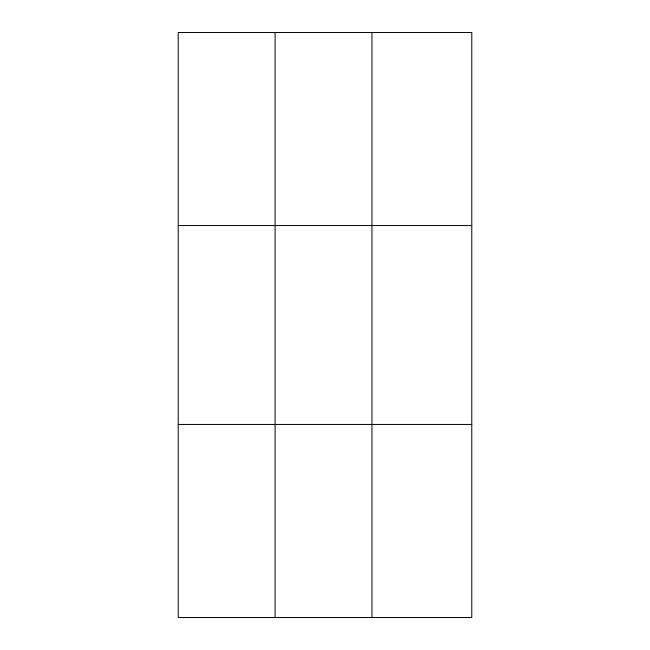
<?xml version="1.0" encoding="UTF-8"?>
<svg xmlns="http://www.w3.org/2000/svg" width="650" height="650" viewBox="0 0 650 650"><rect width="100%" height="100%" fill="white"/><g stroke="black" fill="none" stroke-linecap="round" stroke-linejoin="round"><path stroke-width="0.97" d="M275.096 32.5L275.096 617.5M371.971 32.5L371.971 617.5M178.222 225.55L471.778 225.55M178.222 424.45L471.778 424.45M471.778 32.5L471.778 617.5L178.222 617.5L178.222 32.5L471.778 32.5"/></g></svg>
